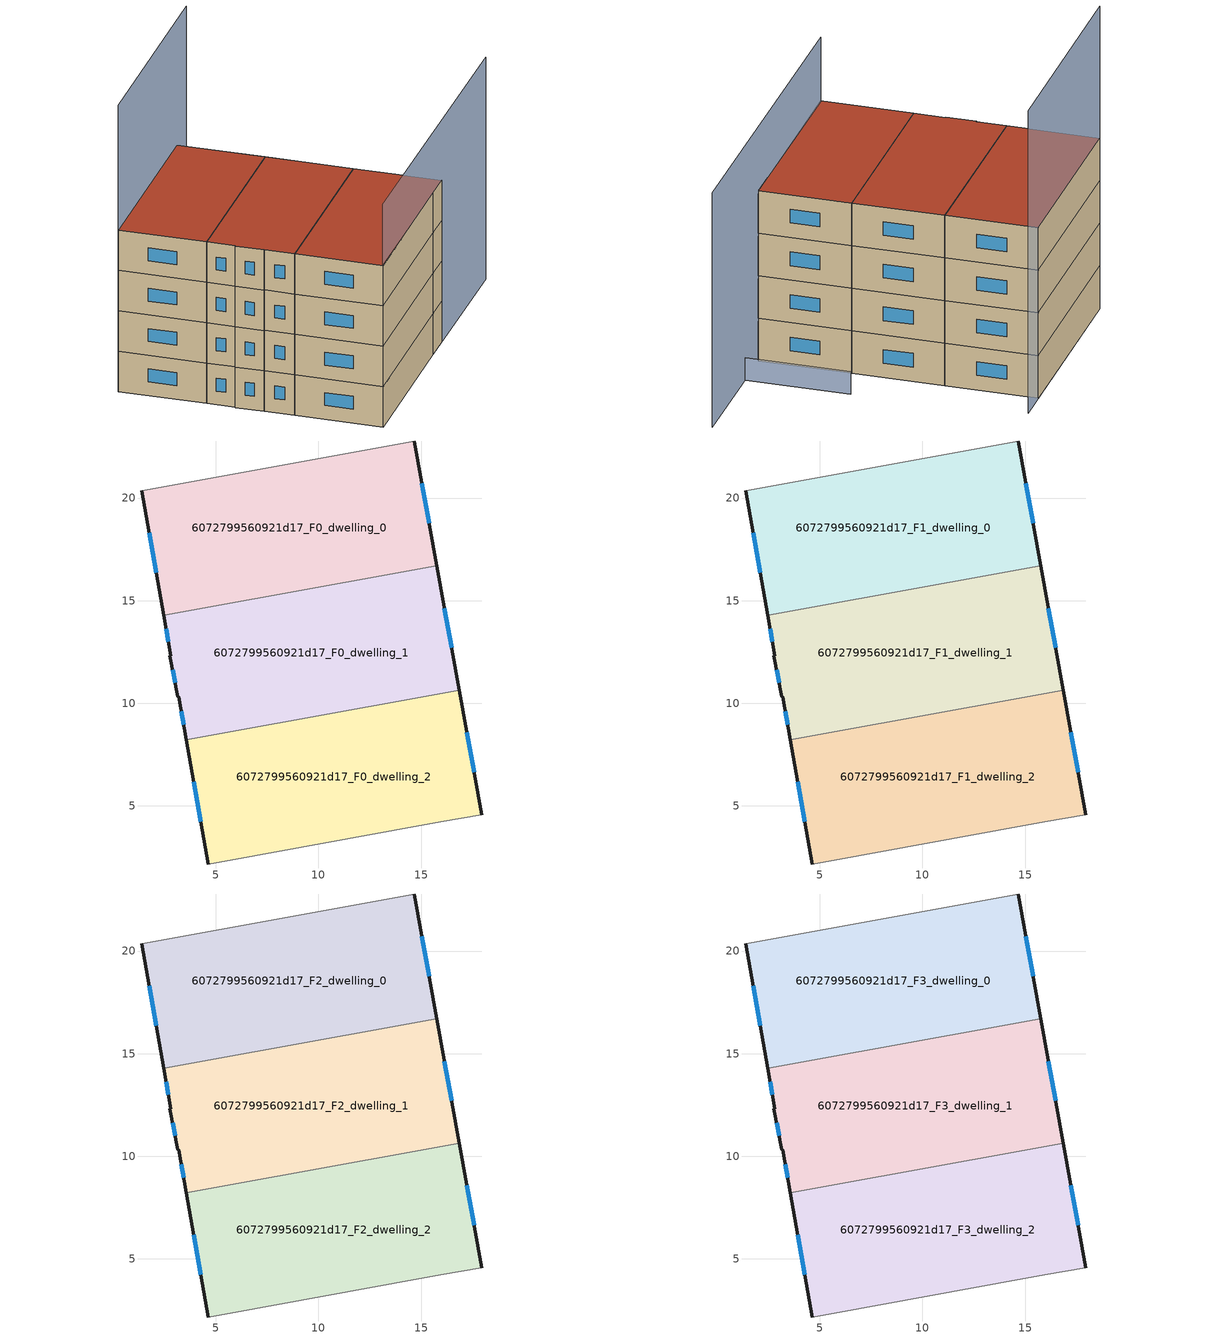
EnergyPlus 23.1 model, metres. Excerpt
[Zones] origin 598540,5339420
6072799560921d17_F0_dwelling_0
 floor ground (EU_floor_Construction): 14.67,22.78 15.77,16.7 2.45,14.29 1.38,20.37 z0
 wall outside (EU_wall_Construction): 1.38,20.37 2.45,14.29 / 15.77,16.7 14.67,22.78 z0:3
 wall adiabatic (EU_wall_Construction): 14.67,22.78 1.38,20.37 z0:3
 wall to 6072799560921d17_F0_dwelling_1 (EU_wall_Construction): 2.45,14.29 15.77,16.7 z0:3
 window (EU_Window_Construction): 1.74,18.3 2.09,16.36 / 15.4,18.77 15.04,20.71 z1.02:1.98
6072799560921d17_F0_dwelling_1
 floor ground (EU_floor_Construction): 15.77,16.7 16.87,10.64 3.55,8.23 3.18,10.32 3.14,10.32 2.76,12.31 2.8,12.31 2.45,14.29 z0
 wall outside (EU_wall_Construction): 2.45,14.29 2.8,12.31 2.76,12.31 3.14,10.32 3.18,10.32 3.55,8.23 / 16.87,10.64 15.77,16.7 z0:3
 wall to 6072799560921d17_F0_dwelling_2 (EU_wall_Construction): 3.55,8.23 16.87,10.64 z0:3
 window (EU_Window_Construction): 2.57,13.62 2.68,12.99 / 16.49,12.7 16.14,14.64 / 3.31,9.61 3.43,8.94 / 2.89,11.63 3.01,10.99 z1.02:1.98
6072799560921d17_F0_dwelling_2
 floor ground (EU_floor_Construction): 16.87,10.64 17.97,4.57 15.97,4.22 4.62,2.16 3.55,8.23 z0
 wall outside (EU_wall_Construction): 17.97,4.57 16.87,10.64 / 3.55,8.23 4.62,2.16 z0:3
 wall adiabatic (EU_wall_Construction): 4.62,2.16 15.97,4.22 17.97,4.57 z0:3
 window (EU_Window_Construction): 17.59,6.64 17.24,8.57 / 3.91,6.16 4.26,4.22 z1.02:1.98
6072799560921d17_F1_dwelling_0
 floor to 6072799560921d17_F0_dwelling_0 (EU_floor_Construction): 14.67,22.78 15.77,16.7 2.45,14.29 1.38,20.37 z3
 wall outside (EU_wall_Construction): 1.38,20.37 2.45,14.29 / 15.77,16.7 14.67,22.78 z3:6
 wall adiabatic (EU_wall_Construction): 14.67,22.78 1.38,20.37 z3:6
 wall to 6072799560921d17_F1_dwelling_1 (EU_wall_Construction): 2.45,14.29 15.77,16.7 z3:6
 window (EU_Window_Construction): 1.74,18.3 2.09,16.36 / 15.4,18.77 15.04,20.71 z4.02:4.98
6072799560921d17_F1_dwelling_1
 floor to 6072799560921d17_F0_dwelling_1 (EU_floor_Construction): 15.77,16.7 16.87,10.64 3.55,8.23 3.18,10.32 3.14,10.32 2.76,12.31 2.8,12.31 2.45,14.29 z3
 wall outside (EU_wall_Construction): 2.45,14.29 2.8,12.31 2.76,12.31 3.14,10.32 3.18,10.32 3.55,8.23 / 16.87,10.64 15.77,16.7 z3:6
 wall to 6072799560921d17_F1_dwelling_2 (EU_wall_Construction): 3.55,8.23 16.87,10.64 z3:6
 window (EU_Window_Construction): 2.57,13.62 2.68,12.99 / 16.49,12.7 16.14,14.64 / 3.31,9.61 3.43,8.94 / 2.89,11.63 3.01,10.99 z4.02:4.98
6072799560921d17_F1_dwelling_2
 floor to 6072799560921d17_F0_dwelling_2 (EU_floor_Construction): 16.87,10.64 17.97,4.57 15.97,4.22 4.62,2.16 3.55,8.23 z3
 wall outside (EU_wall_Construction): 17.97,4.57 16.87,10.64 / 3.55,8.23 4.62,2.16 z3:6
 wall adiabatic (EU_wall_Construction): 4.62,2.16 15.97,4.22 17.97,4.57 z3:6
 window (EU_Window_Construction): 17.59,6.64 17.24,8.57 / 3.91,6.16 4.26,4.22 z4.02:4.98
6072799560921d17_F2_dwelling_0
 floor to 6072799560921d17_F1_dwelling_0 (EU_floor_Construction): 14.67,22.78 15.77,16.7 2.45,14.29 1.38,20.37 z6
 wall outside (EU_wall_Construction): 1.38,20.37 2.45,14.29 / 15.77,16.7 14.67,22.78 z6:9
 wall adiabatic (EU_wall_Construction): 14.67,22.78 1.38,20.37 z6:9
 wall to 6072799560921d17_F2_dwelling_1 (EU_wall_Construction): 2.45,14.29 15.77,16.7 z6:9
 window (EU_Window_Construction): 1.74,18.3 2.09,16.36 / 15.4,18.77 15.04,20.71 z7.02:7.98
6072799560921d17_F2_dwelling_1
 floor to 6072799560921d17_F1_dwelling_1 (EU_floor_Construction): 15.77,16.7 16.87,10.64 3.55,8.23 3.18,10.32 3.14,10.32 2.76,12.31 2.8,12.31 2.45,14.29 z6
 wall outside (EU_wall_Construction): 2.45,14.29 2.8,12.31 2.76,12.31 3.14,10.32 3.18,10.32 3.55,8.23 / 16.87,10.64 15.77,16.7 z6:9
 wall to 6072799560921d17_F2_dwelling_2 (EU_wall_Construction): 3.55,8.23 16.87,10.64 z6:9
 window (EU_Window_Construction): 2.57,13.62 2.68,12.99 / 16.49,12.7 16.14,14.64 / 3.31,9.61 3.43,8.94 / 2.89,11.63 3.01,10.99 z7.02:7.98
6072799560921d17_F2_dwelling_2
 floor to 6072799560921d17_F1_dwelling_2 (EU_floor_Construction): 16.87,10.64 17.97,4.57 15.97,4.22 4.62,2.16 3.55,8.23 z6
 wall outside (EU_wall_Construction): 17.97,4.57 16.87,10.64 / 3.55,8.23 4.62,2.16 z6:9
 wall adiabatic (EU_wall_Construction): 4.62,2.16 15.97,4.22 17.97,4.57 z6:9
 window (EU_Window_Construction): 17.59,6.64 17.24,8.57 / 3.91,6.16 4.26,4.22 z7.02:7.98
6072799560921d17_F3_dwelling_0
 floor to 6072799560921d17_F2_dwelling_0 (EU_floor_Construction): 14.67,22.78 15.77,16.7 2.45,14.29 1.38,20.37 z9
 wall outside (EU_wall_Construction): 1.38,20.37 2.45,14.29 / 15.77,16.7 14.67,22.78 z9:12
 wall adiabatic (EU_wall_Construction): 14.67,22.78 1.38,20.37 z9:12
 wall to 6072799560921d17_F3_dwelling_1 (EU_wall_Construction): 2.45,14.29 15.77,16.7 z9:12
 window (EU_Window_Construction): 1.74,18.3 2.09,16.36 / 15.4,18.77 15.04,20.71 z10.02:10.98
 roof outside (EU_roof_Construction): 15.77,16.7 14.67,22.78 1.38,20.37 2.45,14.29 z12
6072799560921d17_F3_dwelling_1
 floor to 6072799560921d17_F2_dwelling_1 (EU_floor_Construction): 15.77,16.7 16.87,10.64 3.55,8.23 3.18,10.32 3.14,10.32 2.76,12.31 2.8,12.31 2.45,14.29 z9
 wall outside (EU_wall_Construction): 2.45,14.29 2.8,12.31 2.76,12.31 3.14,10.32 3.18,10.32 3.55,8.23 / 16.87,10.64 15.77,16.7 z9:12
 wall to 6072799560921d17_F3_dwelling_2 (EU_wall_Construction): 3.55,8.23 16.87,10.64 z9:12
 window (EU_Window_Construction): 2.57,13.62 2.68,12.99 / 16.49,12.7 16.14,14.64 / 3.31,9.61 3.43,8.94 / 2.89,11.63 3.01,10.99 z10.02:10.98
 roof outside (EU_roof_Construction): 16.87,10.64 15.77,16.7 2.45,14.29 2.8,12.31 2.76,12.31 3.14,10.32 3.18,10.32 3.55,8.23 z12
6072799560921d17_F3_dwelling_2
 floor to 6072799560921d17_F2_dwelling_2 (EU_floor_Construction): 16.87,10.64 17.97,4.57 15.97,4.22 4.62,2.16 3.55,8.23 z9
 wall outside (EU_wall_Construction): 17.97,4.57 16.87,10.64 / 3.55,8.23 4.62,2.16 z9:12
 wall adiabatic (EU_wall_Construction): 4.62,2.16 15.97,4.22 17.97,4.57 z9:12
 window (EU_Window_Construction): 17.59,6.64 17.24,8.57 / 3.91,6.16 4.26,4.22 z10.02:10.98
 roof outside (EU_roof_Construction): 17.97,4.57 16.87,10.64 3.55,8.23 4.62,2.16 15.97,4.22 z12
shading: 4.69,2.23 27.77,6.29 z0:16.5; 16.88,23.18 1.37,20.36 z0:21.3; 20.83,5.09 19.57,11.96 z0:1.6
[Building]
EU S2 Campaign: North Axis=0; Terrain=City; Solar Distribution=FullExterior
[Site:Location]
Vienna: Latitude=48; Longitude=16.5; Time Zone=1; Elevation=183
[SizingPeriod:WeatherFileDays]
AnnualSizingPeriod: Begin Month=1; Begin Day of Month=1; End Month=12; End Day of Month=31; Day of Week for Start Day=Monday; Use Weather File Daylight Saving Period=No; Use Weather File Rain and Snow Indicators=No
[MATERIAL]
EU_InternalMass_Material: Roughness=MediumRough; Thickness=0.1; Conductivity=1; Density=1800; Specific Heat=900; Thermal Absorptance=0.9; Solar Absorptance=0.7; Visible Absorptance=0.7
[MATERIAL:NOMASS] Roughness=MediumRough; Thermal Absorptance=0.9; Solar Absorptance=0.7; Visible Absorptance=0.7
Name | Thermal Resistance
EU_wall_NoMass | 0.942466
EU_roof_NoMass | 0.551687
EU_floor_NoMass | 0.66527
[WINDOWMATERIAL:SIMPLEGLAZINGSYSTEM]
EU_Window_SimpleGlazing: UFactor=2.03367; Solar Heat Gain Coefficient=0.65; Visible Transmittance=0.65
[CONSTRUCTION]
EU_wall_Construction: EU_wall_NoMass
EU_roof_Construction: EU_roof_NoMass
EU_floor_Construction: EU_floor_NoMass
EU_Window_Construction: EU_Window_SimpleGlazing
EU_InternalMass_Construction: EU_InternalMass_Material
[ZONE] Type=1; Multiplier=1; Ceiling Height=autocalculate; Floor Area=autocalculate; Part of Total Floor Area=Yes
Name | Volume
6072799560921d17_F0_dwelling_0 | 250.406
6072799560921d17_F1_dwelling_0; 6072799560921d17_F2_dwelling_0; 6072799560921d17_F3_dwelling_0 | 250.405
6072799560921d17_F0_dwelling_1 | 250.43
6072799560921d17_F1_dwelling_1; 6072799560921d17_F2_dwelling_1; 6072799560921d17_F3_dwelling_1 | 250.431
6072799560921d17_F0_dwelling_2; 6072799560921d17_F1_dwelling_2; 6072799560921d17_F2_dwelling_2; 6072799560921d17_F3_dwelling_2 | 250.403
[INTERNALMASS] Construction=EU_InternalMass_Construction
Name | Zone or ZoneList | Surface Area
6072799560921d17_F0_dwelling_0_EU_InternalMass | 6072799560921d17_F0_dwelling_0 | 83.4682
6072799560921d17_F0_dwelling_1_EU_InternalMass | 6072799560921d17_F0_dwelling_1 | 83.4767
6072799560921d17_F0_dwelling_2_EU_InternalMass | 6072799560921d17_F0_dwelling_2 | 83.468
6072799560921d17_F1_dwelling_0_EU_InternalMass | 6072799560921d17_F1_dwelling_0 | 83.4682
6072799560921d17_F1_dwelling_1_EU_InternalMass | 6072799560921d17_F1_dwelling_1 | 83.4767
6072799560921d17_F1_dwelling_2_EU_InternalMass | 6072799560921d17_F1_dwelling_2 | 83.468
6072799560921d17_F2_dwelling_0_EU_InternalMass | 6072799560921d17_F2_dwelling_0 | 83.4682
6072799560921d17_F2_dwelling_1_EU_InternalMass | 6072799560921d17_F2_dwelling_1 | 83.4767
6072799560921d17_F2_dwelling_2_EU_InternalMass | 6072799560921d17_F2_dwelling_2 | 83.468
6072799560921d17_F3_dwelling_0_EU_InternalMass | 6072799560921d17_F3_dwelling_0 | 83.4682
6072799560921d17_F3_dwelling_1_EU_InternalMass | 6072799560921d17_F3_dwelling_1 | 83.4767
6072799560921d17_F3_dwelling_2_EU_InternalMass | 6072799560921d17_F3_dwelling_2 | 83.468
[OTHEREQUIPMENT] Fuel Type=Electricity; Design Level Calculation Method=Watts/Area; Power per Zone Floor Area=1; Fraction Latent=0; Fraction Radiant=0; Fraction Lost=0; Carbon Dioxide Generation Rate=0; EndUse Subcategory=EU_Step8_InternalGains
Name | Zone or ZoneList or Space or SpaceList | Schedule
EU_Step8_InternalGain_6072799560921d17_F0_dwelling_0_f000 | 6072799560921d17_F0_dwelling_0 | EU_Step8_GainSchedule_6072799560921d17_F0_dwelling_0_f000
EU_Step8_InternalGain_6072799560921d17_F0_dwelling_1_f000 | 6072799560921d17_F0_dwelling_1 | EU_Step8_GainSchedule_6072799560921d17_F0_dwelling_1_f000
EU_Step8_InternalGain_6072799560921d17_F0_dwelling_2_f000 | 6072799560921d17_F0_dwelling_2 | EU_Step8_GainSchedule_6072799560921d17_F0_dwelling_2_f000
EU_Step8_InternalGain_6072799560921d17_F1_dwelling_0_f000 | 6072799560921d17_F1_dwelling_0 | EU_Step8_GainSchedule_6072799560921d17_F1_dwelling_0_f000
EU_Step8_InternalGain_6072799560921d17_F1_dwelling_1_f000 | 6072799560921d17_F1_dwelling_1 | EU_Step8_GainSchedule_6072799560921d17_F1_dwelling_1_f000
EU_Step8_InternalGain_6072799560921d17_F1_dwelling_2_f000 | 6072799560921d17_F1_dwelling_2 | EU_Step8_GainSchedule_6072799560921d17_F1_dwelling_2_f000
EU_Step8_InternalGain_6072799560921d17_F2_dwelling_0_f000 | 6072799560921d17_F2_dwelling_0 | EU_Step8_GainSchedule_6072799560921d17_F2_dwelling_0_f000
EU_Step8_InternalGain_6072799560921d17_F2_dwelling_1_f000 | 6072799560921d17_F2_dwelling_1 | EU_Step8_GainSchedule_6072799560921d17_F2_dwelling_1_f000
EU_Step8_InternalGain_6072799560921d17_F2_dwelling_2_f000 | 6072799560921d17_F2_dwelling_2 | EU_Step8_GainSchedule_6072799560921d17_F2_dwelling_2_f000
EU_Step8_InternalGain_6072799560921d17_F3_dwelling_0_f000 | 6072799560921d17_F3_dwelling_0 | EU_Step8_GainSchedule_6072799560921d17_F3_dwelling_0_f000
EU_Step8_InternalGain_6072799560921d17_F3_dwelling_1_f000 | 6072799560921d17_F3_dwelling_1 | EU_Step8_GainSchedule_6072799560921d17_F3_dwelling_1_f000
EU_Step8_InternalGain_6072799560921d17_F3_dwelling_2_f000 | 6072799560921d17_F3_dwelling_2 | EU_Step8_GainSchedule_6072799560921d17_F3_dwelling_2_f000
[ZONEVENTILATION:DESIGNFLOWRATE] Schedule=EU_AlwaysOn; Design Flow Rate Calculation Method=AirChanges/Hour; Air Changes per Hour=0.530523; Ventilation Type=Natural; Fan Pressure Rise=0; Fan Total Efficiency=1; Constant Term Coefficient=1; Temperature Term Coefficient=0; Velocity Term Coefficient=0; Velocity Squared Term Coefficient=0; Minimum Indoor Temperature=-100; Maximum Indoor Temperature=100; Delta Temperature=-100; Minimum Outdoor Temperature=-100; Maximum Outdoor Temperature=100; Maximum Wind Speed=40
Name | Zone or ZoneList or Space or SpaceList
EU_ConstantAir_6072799560921d17_F0_dwelling_0 | 6072799560921d17_F0_dwelling_0
EU_ConstantAir_6072799560921d17_F0_dwelling_1 | 6072799560921d17_F0_dwelling_1
EU_ConstantAir_6072799560921d17_F0_dwelling_2 | 6072799560921d17_F0_dwelling_2
EU_ConstantAir_6072799560921d17_F1_dwelling_0 | 6072799560921d17_F1_dwelling_0
EU_ConstantAir_6072799560921d17_F1_dwelling_1 | 6072799560921d17_F1_dwelling_1
EU_ConstantAir_6072799560921d17_F1_dwelling_2 | 6072799560921d17_F1_dwelling_2
EU_ConstantAir_6072799560921d17_F2_dwelling_0 | 6072799560921d17_F2_dwelling_0
EU_ConstantAir_6072799560921d17_F2_dwelling_1 | 6072799560921d17_F2_dwelling_1
EU_ConstantAir_6072799560921d17_F2_dwelling_2 | 6072799560921d17_F2_dwelling_2
EU_ConstantAir_6072799560921d17_F3_dwelling_0 | 6072799560921d17_F3_dwelling_0
EU_ConstantAir_6072799560921d17_F3_dwelling_1 | 6072799560921d17_F3_dwelling_1
EU_ConstantAir_6072799560921d17_F3_dwelling_2 | 6072799560921d17_F3_dwelling_2
[HVACTEMPLATE:THERMOSTAT] Constant Heating Setpoint=20; Constant Cooling Setpoint=50
EU_HeatOnly_6072799560921d17_F0_dwelling_0; EU_HeatOnly_6072799560921d17_F0_dwelling_1; EU_HeatOnly_6072799560921d17_F0_dwelling_2; EU_HeatOnly_6072799560921d17_F1_dwelling_0; EU_HeatOnly_6072799560921d17_F1_dwelling_1; EU_HeatOnly_6072799560921d17_F1_dwelling_2; EU_HeatOnly_6072799560921d17_F2_dwelling_0; EU_HeatOnly_6072799560921d17_F2_dwelling_1; EU_HeatOnly_6072799560921d17_F2_dwelling_2; EU_HeatOnly_6072799560921d17_F3_dwelling_0; EU_HeatOnly_6072799560921d17_F3_dwelling_1; EU_HeatOnly_6072799560921d17_F3_dwelling_2
[HVACTEMPLATE:ZONE:IDEALLOADSAIRSYSTEM] System Availability Schedule=EU_AlwaysOn; Maximum Heating Supply Air Temperature=50; Minimum Cooling Supply Air Temperature=13; Maximum Heating Supply Air Humidity Ratio=0.0156; Minimum Cooling Supply Air Humidity Ratio=0.0077; Heating Limit=NoLimit; Cooling Limit=NoLimit; Heating Availability Schedule=EU_AlwaysOn; Cooling Availability Schedule=EU_CoolingOff; Dehumidification Control Type=ConstantSensibleHeatRatio; Cooling Sensible Heat Ratio=0.7; Dehumidification Setpoint=60; Humidification Control Type=None; Humidification Setpoint=30; Outdoor Air Method=None; Outdoor Air Flow Rate per Person=0.00944; Outdoor Air Flow Rate per Zone Floor Area=0; Outdoor Air Flow Rate per Zone=0; Demand Controlled Ventilation Type=None; Outdoor Air Economizer Type=NoEconomizer; Heat Recovery Type=None; Sensible Heat Recovery Effectiveness=0.7; Latent Heat Recovery Effectiveness=0.65
Name | Template Thermostat
6072799560921d17_F0_dwelling_0 | EU_HeatOnly_6072799560921d17_F0_dwelling_0
6072799560921d17_F0_dwelling_1 | EU_HeatOnly_6072799560921d17_F0_dwelling_1
6072799560921d17_F0_dwelling_2 | EU_HeatOnly_6072799560921d17_F0_dwelling_2
6072799560921d17_F1_dwelling_0 | EU_HeatOnly_6072799560921d17_F1_dwelling_0
6072799560921d17_F1_dwelling_1 | EU_HeatOnly_6072799560921d17_F1_dwelling_1
6072799560921d17_F1_dwelling_2 | EU_HeatOnly_6072799560921d17_F1_dwelling_2
6072799560921d17_F2_dwelling_0 | EU_HeatOnly_6072799560921d17_F2_dwelling_0
6072799560921d17_F2_dwelling_1 | EU_HeatOnly_6072799560921d17_F2_dwelling_1
6072799560921d17_F2_dwelling_2 | EU_HeatOnly_6072799560921d17_F2_dwelling_2
6072799560921d17_F3_dwelling_0 | EU_HeatOnly_6072799560921d17_F3_dwelling_0
6072799560921d17_F3_dwelling_1 | EU_HeatOnly_6072799560921d17_F3_dwelling_1
6072799560921d17_F3_dwelling_2 | EU_HeatOnly_6072799560921d17_F3_dwelling_2
[SIZING:ZONE] Zone Cooling Design Supply Air Temperature Input Method=SupplyAirTemperature; Zone Cooling Design Supply Air Temperature=13; Zone Heating Design Supply Air Temperature Input Method=SupplyAirTemperature; Zone Heating Design Supply Air Temperature=50; Zone Cooling Design Supply Air Humidity Ratio=0.008; Zone Heating Design Supply Air Humidity Ratio=0.008; Cooling Design Air Flow Method=DesignDay; Cooling Design Air Flow Rate=0; Cooling Minimum Air Flow per Zone Floor Area=0.000762; Cooling Minimum Air Flow=0; Cooling Minimum Air Flow Fraction=0.2; Heating Design Air Flow Method=DesignDay; Heating Design Air Flow Rate=0; Heating Maximum Air Flow per Zone Floor Area=0.002032; Heating Maximum Air Flow=0.141576; Heating Maximum Air Flow Fraction=0.3; Account for Dedicated Outdoor Air System=No; Dedicated Outdoor Air System Control Strategy=NeutralSupplyAir; Dedicated Outdoor Air Low Setpoint Temperature for Design=autosize; Dedicated Outdoor Air High Setpoint Temperature for Design=autosize; Zone Load Sizing Method=Sensible Load Only No Latent Load; Zone Latent Cooling Design Supply Air Humidity Ratio Input Method=HumidityRatioDifference; Zone Cooling Design Supply Air Humidity Ratio Difference=0.005; Zone Latent Heating Design Supply Air Humidity Ratio Input Method=HumidityRatioDifference; Zone Humidification Design Supply Air Humidity Ratio Difference=0.005
6072799560921d17_F0_dwelling_0; 6072799560921d17_F0_dwelling_1; 6072799560921d17_F0_dwelling_2; 6072799560921d17_F1_dwelling_0; 6072799560921d17_F1_dwelling_1; 6072799560921d17_F1_dwelling_2; 6072799560921d17_F2_dwelling_0; 6072799560921d17_F2_dwelling_1; 6072799560921d17_F2_dwelling_2; 6072799560921d17_F3_dwelling_0; 6072799560921d17_F3_dwelling_1; 6072799560921d17_F3_dwelling_2
[SCHEDULE:CONSTANT]
Name | Hourly Value
EU_AlwaysOn | 1
EU_CoolingOff | 0
[SCHEDULE:FILE] Column Number=1; Rows to Skip at Top=0; Number of Hours of Data=8760; Column Separator=Comma; Interpolate to Timestep=No; Minutes per Item=60; Adjust Schedule for Daylight Savings=Yes
Name | File
EU_Step8_GainSchedule_6072799560921d17_F0_dwelling_0_f000 | ../../schedules/6072799560921d17/6072799560921d17_F0_dwelling_0_f000_gain.csv
EU_Step8_GainSchedule_6072799560921d17_F0_dwelling_1_f000 | ../../schedules/6072799560921d17/6072799560921d17_F0_dwelling_1_f000_gain.csv
EU_Step8_GainSchedule_6072799560921d17_F0_dwelling_2_f000 | ../../schedules/6072799560921d17/6072799560921d17_F0_dwelling_2_f000_gain.csv
EU_Step8_GainSchedule_6072799560921d17_F1_dwelling_0_f000 | ../../schedules/6072799560921d17/6072799560921d17_F1_dwelling_0_f000_gain.csv
EU_Step8_GainSchedule_6072799560921d17_F1_dwelling_1_f000 | ../../schedules/6072799560921d17/6072799560921d17_F1_dwelling_1_f000_gain.csv
EU_Step8_GainSchedule_6072799560921d17_F1_dwelling_2_f000 | ../../schedules/6072799560921d17/6072799560921d17_F1_dwelling_2_f000_gain.csv
EU_Step8_GainSchedule_6072799560921d17_F2_dwelling_0_f000 | ../../schedules/6072799560921d17/6072799560921d17_F2_dwelling_0_f000_gain.csv
EU_Step8_GainSchedule_6072799560921d17_F2_dwelling_1_f000 | ../../schedules/6072799560921d17/6072799560921d17_F2_dwelling_1_f000_gain.csv
EU_Step8_GainSchedule_6072799560921d17_F2_dwelling_2_f000 | ../../schedules/6072799560921d17/6072799560921d17_F2_dwelling_2_f000_gain.csv
EU_Step8_GainSchedule_6072799560921d17_F3_dwelling_0_f000 | ../../schedules/6072799560921d17/6072799560921d17_F3_dwelling_0_f000_gain.csv
EU_Step8_GainSchedule_6072799560921d17_F3_dwelling_1_f000 | ../../schedules/6072799560921d17/6072799560921d17_F3_dwelling_1_f000_gain.csv
EU_Step8_GainSchedule_6072799560921d17_F3_dwelling_2_f000 | ../../schedules/6072799560921d17/6072799560921d17_F3_dwelling_2_f000_gain.csv
